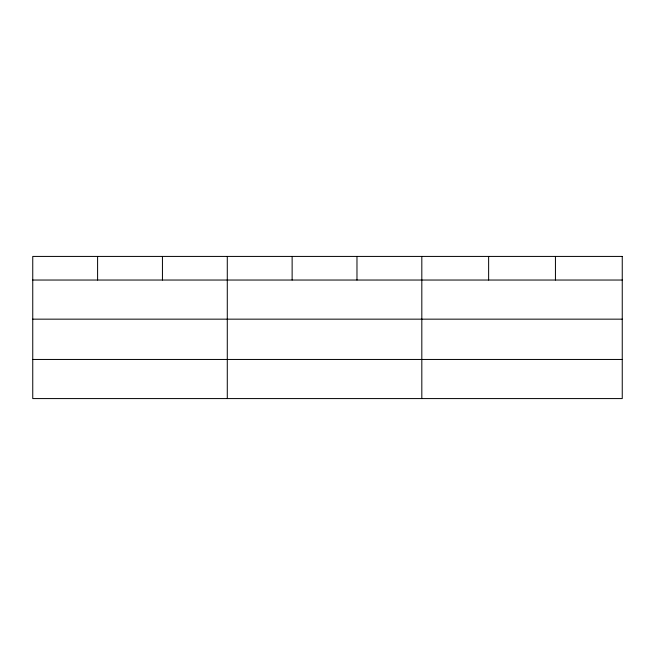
<?xml version="1.0" encoding="UTF-8"?>
<svg xmlns="http://www.w3.org/2000/svg" width="655" height="655" viewBox="0 0 655 655"><rect width="100%" height="100%" fill="white"/><g stroke="black" fill="none" stroke-linecap="round" stroke-linejoin="round"><path stroke-width="0.98" d="M32.75 280.037L622.25 280.037M32.75 319.157L622.25 319.157M32.75 359.456L622.25 359.456M555.44 256.424L555.44 280.037M488.63 256.424L488.63 280.037M421.82 256.424L421.82 398.576M356.975 256.424L356.975 280.037M292.13 256.424L292.13 280.037M227.285 256.424L227.285 398.576M162.44 256.424L162.44 280.037M97.595 256.424L97.595 280.037M622.25 256.424L32.75 256.424L32.75 398.576L622.25 398.576L622.25 256.424"/></g></svg>
